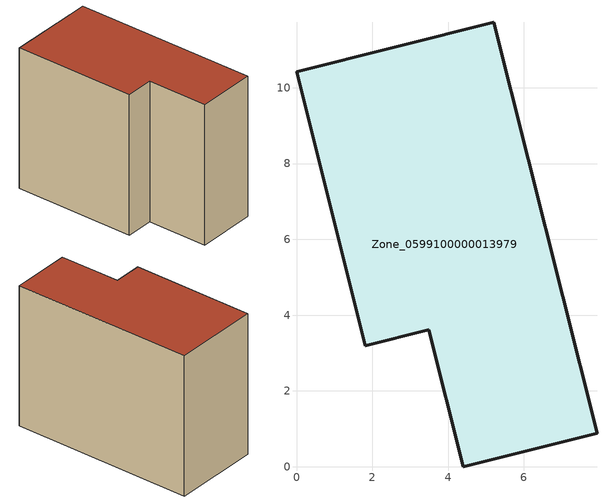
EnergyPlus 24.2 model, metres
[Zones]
Zone_0599100000013979
 floor ground (C_G): 3.49,3.61 1.82,3.19 0,10.42 5.2,11.73 7.93,0.89 4.4,0 z0
 wall outside (C_F): 5.2,11.73 0,10.42 1.82,3.19 3.49,3.61 4.4,0 7.93,0.89 5.2,11.73 z0:8.74
 roof outside (C_R): 4.4,0 7.93,0.89 5.2,11.73 0,10.42 1.82,3.19 3.49,3.61 z8.74
[BUILDING]
Pand.0599100000013979: North Axis=0; Terrain=City; Loads Convergence Tolerance Value=0.04; Temperature Convergence Tolerance Value=0.4; Solar Distribution=FullExterior; Maximum Number of Warmup Days=25; Minimum Number of Warmup Days=1
[Site:Location]
Rotterdam.The.Hague.AP_ZH_NLD Design_Conditions: Latitude=51.96; Longitude=4.45; Time Zone=1; Elevation=-4.5
[SITE:GROUNDTEMPERATURE:BUILDINGSURFACE]
18, 18, 18, 18, 18, 18, 18, 18, 18, 18, 18, 18
[MATERIAL] Thermal Absorptance=0.9; Solar Absorptance=0.7; Visible Absorptance=0.7
Name | Roughness | Thickness | Conductivity | Density | Specific Heat
G.TC.1992-2005 | MediumSmooth | 0.15 | 0.06 | 540 | 1210
F.TC.1992-2005 | Rough | 0.3 | 0.12 | 1920 | 840
R.TC.1992-2005 | MediumRough | 0.2 | 0.08 | 1500 | 1000
[CONSTRUCTION]
C_G: G.TC.1992-2005
C_F: F.TC.1992-2005
C_R: R.TC.1992-2005
[ZONE]
Zone_0599100000013979: Type=1; Multiplier=1; Ceiling Height=Autocalculate; Volume=Autocalculate; Floor Area=autocalculate; Part of Total Floor Area=Yes
[ZONEINFILTRATION:DESIGNFLOWRATE]
Infil_Zone_0599100000013979: Zone or ZoneList or Space or SpaceList=Zone_0599100000013979; Schedule=AlwaysOn; Design Flow Rate Calculation Method=Flow/Area; Flow Rate per Floor Area=0.0015; Constant Term Coefficient=1; Temperature Term Coefficient=0; Velocity Term Coefficient=0; Velocity Squared Term Coefficient=0
[HVACTEMPLATE:ZONE:IDEALLOADSAIRSYSTEM]
Zone_0599100000013979: Maximum Heating Supply Air Temperature=50; Minimum Cooling Supply Air Temperature=13; Maximum Heating Supply Air Humidity Ratio=0.0156; Minimum Cooling Supply Air Humidity Ratio=0.0077; Heating Limit=NoLimit; Cooling Limit=NoLimit; Dehumidification Control Type=ConstantSensibleHeatRatio; Cooling Sensible Heat Ratio=0.7; Dehumidification Setpoint=60; Humidification Control Type=None; Humidification Setpoint=30; Outdoor Air Method=None; Outdoor Air Flow Rate per Person=0.00944; Outdoor Air Flow Rate per Zone Floor Area=0; Outdoor Air Flow Rate per Zone=0; Demand Controlled Ventilation Type=None; Outdoor Air Economizer Type=NoEconomizer; Heat Recovery Type=None; Sensible Heat Recovery Effectiveness=0.7; Latent Heat Recovery Effectiveness=0.65
[ZONECONTROL:THERMOSTAT]
ThermostatControl_Zone_0599100000013979: Zone or ZoneList=Zone_0599100000013979; Control Type Schedule=DualSetpointControlType; Control 1=Thermostat_Zone_0599100000013979; Temperature Difference Between Cutout And Setpoint=0
[THERMOSTATSETPOINT:DUALSETPOINT]
Thermostat_Zone_0599100000013979: Heating Setpoint Temperature Schedule=HeatingSetpoint_Zone_0599100000013979; Cooling Setpoint Temperature Schedule=CoolingSetpoint_Zone_0599100000013979
[SCHEDULE:COMPACT]
HeatingSetpoint_Zone_0599100000013979: Through: 12/31, For: AllDays, Until: 24:00, 21
CoolingSetpoint_Zone_0599100000013979: Through: 12/31, For: AllDays, Until: 24:00, 24
DualSetpointControlType: Through: 12/31, For: AllDays, Until: 24:00, 4
AlwaysOn: Through: 12/31, For: AllDays, Until: 24:00, 1
